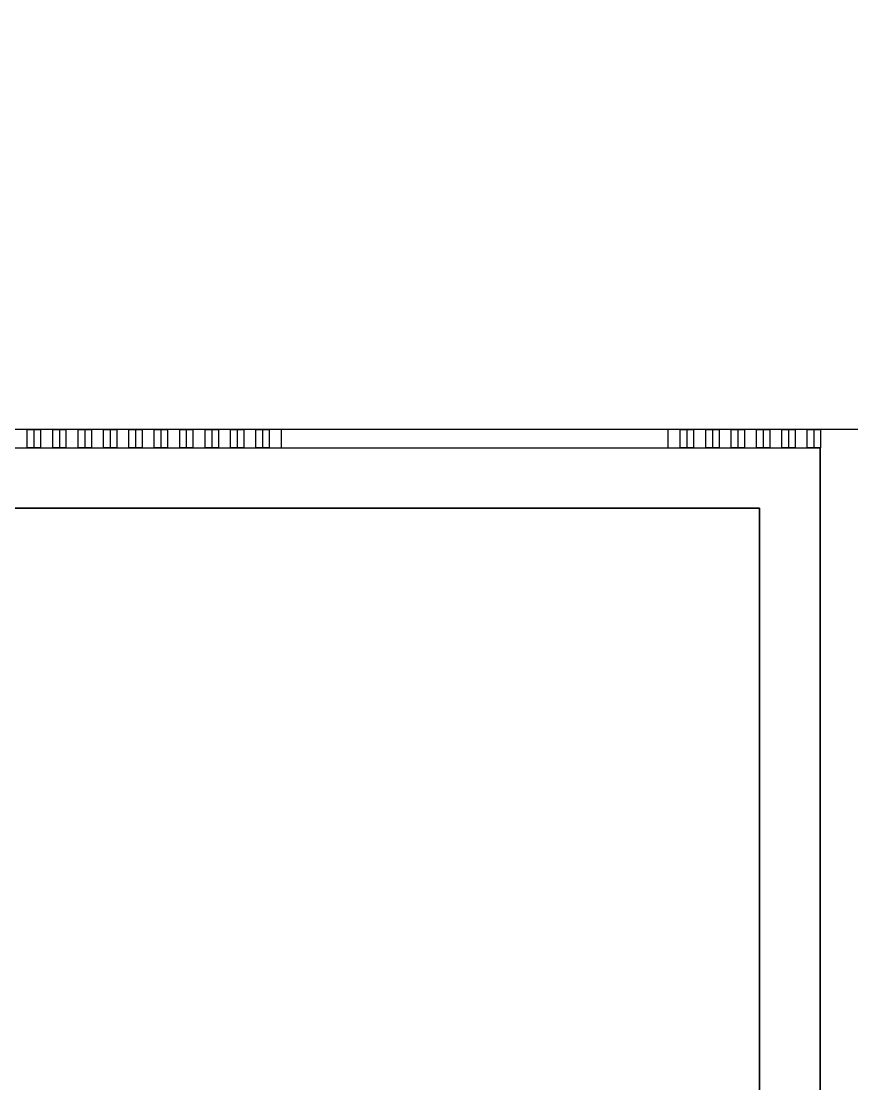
# Model space of a CAD drawing. Extents: x 11477420 to 23072185, y -28506554 to -14238804.
# Drawn here: x 11493017 to 11494391, y -14277651 to -14275895 of the extents above; entities that cross this region are included whole.
import ezdxf

# ---------------------------------------------------------------- set-up
doc = ezdxf.new("R2010")
doc.units = 0
doc.header["$LTSCALE"] = 50
doc.header["$MEASUREMENT"] = 0
doc.layers.get('0').update_dxf_attribs({"linetype": 'CONTINUOUS'})
for name, color, linetype in [('03-WAL NEW', 3, 'CONTINUOUS'), ('1.천장.벽체선(내벽)', 3, 'CONTINUOUS'), ('3.기호.계단선', 30, 'CONTINUOUS'), ('FINISH', 6, 'CONTINUOUS')]:
    doc.layers.add(name, color=color, linetype=linetype)

# ---------------------------------------------------------------- blocks, each defined once
blk = doc.blocks.new('flooor2')
at = {"layer": '03-WAL NEW', "color": 8}
for p, q in [((11527427.1, -14276599.4), (11527427.1, -14276569.4)), ((11527427.1, -14276569.4), (11527449.1, -14276569.4)), ((11527449.1, -14276569.4), (11527449.1, -14276599.4)), ((11527469.1, -14276599.4), (11527469.1, -14276569.4)), ((11527469.1, -14276569.4), (11527491.1, -14276569.4)), ((11527491.1, -14276569.4), (11527491.1, -14276599.4)), ((11527511.1, -14276599.4), (11527511.1, -14276569.4)), ((11527511.1, -14276569.4), (11527533.1, -14276569.4)), ((11527533.1, -14276569.4), (11527533.1, -14276599.4)), ((11527553.1, -14276599.4), (11527553.1, -14276569.4)), ((11527553.1, -14276569.4), (11527575.1, -14276569.4)), ((11527575.1, -14276569.4), (11527575.1, -14276599.4)), ((11527595.1, -14276599.4), (11527595.1, -14276569.4)), ((11527595.1, -14276569.4), (11527617.1, -14276569.4)), ((11527617.1, -14276569.4), (11527617.1, -14276599.4)), ((11527637.1, -14276599.4), (11527637.1, -14276569.4)), ((11527637.1, -14276569.4), (11527659.1, -14276569.4)), ((11527659.1, -14276569.4), (11527659.1, -14276599.4)), ((11527679.1, -14276599.4), (11527679.1, -14276569.4)), ((11527679.1, -14276569.4), (11527701.1, -14276569.4)), ((11527701.1, -14276569.4), (11527701.1, -14276599.4)), ((11527721.1, -14276599.4), (11527721.1, -14276569.4)), ((11527721.1, -14276569.4), (11527743.1, -14276569.4)), ((11527743.1, -14276569.4), (11527743.1, -14276599.4)), ((11527763.1, -14276599.4), (11527763.1, -14276569.4)), ((11527763.1, -14276569.4), (11527785.1, -14276569.4)), ((11527785.1, -14276569.4), (11527785.1, -14276599.4)), ((11527805.1, -14276599.4), (11527805.1, -14276569.4)), ((11527805.1, -14276569.4), (11527827.1, -14276569.4)), ((11527827.1, -14276569.4), (11527827.1, -14276599.4)), ((11528487.1, -14276569.4), (11527847.1, -14276569.4)), ((11527847.1, -14276569.4), (11527847.1, -14276599.4)), ((11528487.1, -14276599.4), (11528487.1, -14276569.4)), ((11528507.1, -14276599.4), (11528507.1, -14276569.4)), ((11528507.1, -14276569.4), (11528529.1, -14276569.4)), ((11528529.1, -14276569.4), (11528529.1, -14276599.4)), ((11528549.1, -14276599.4), (11528549.1, -14276569.4)), ((11528549.1, -14276569.4), (11528571.1, -14276569.4)), ((11528571.1, -14276569.4), (11528571.1, -14276599.4)), ((11528591.1, -14276599.4), (11528591.1, -14276569.4)), ((11528591.1, -14276569.4), (11528613.1, -14276569.4)), ((11528613.1, -14276569.4), (11528613.1, -14276599.4)), ((11528633.1, -14276599.4), (11528633.1, -14276569.4)), ((11528633.1, -14276569.4), (11528655.1, -14276569.4)), ((11528655.1, -14276569.4), (11528655.1, -14276599.4)), ((11528675.1, -14276599.4), (11528675.1, -14276569.4)), ((11528675.1, -14276569.4), (11528697.1, -14276569.4)), ((11528697.1, -14276569.4), (11528697.1, -14276599.4)), ((11528717.1, -14276599.4), (11528717.1, -14276569.4)), ((11528717.1, -14276569.4), (11528739.1, -14276569.4)), ((11528739.1, -14276569.4), (11528739.1, -14276599.4)), ((11527449.1, -14276599.4), (11527427.1, -14276599.4)), ((11527491.1, -14276599.4), (11527469.1, -14276599.4)), ((11527533.1, -14276599.4), (11527511.1, -14276599.4)), ((11527575.1, -14276599.4), (11527553.1, -14276599.4)), ((11527617.1, -14276599.4), (11527595.1, -14276599.4)), ((11527659.1, -14276599.4), (11527637.1, -14276599.4)), ((11527701.1, -14276599.4), (11527679.1, -14276599.4)), ((11527743.1, -14276599.4), (11527721.1, -14276599.4)), ((11527785.1, -14276599.4), (11527763.1, -14276599.4)), ((11527827.1, -14276599.4), (11527805.1, -14276599.4)), ((11527847.1, -14276599.4), (11528487.1, -14276599.4)), ((11528529.1, -14276599.4), (11528507.1, -14276599.4)), ((11528571.1, -14276599.4), (11528549.1, -14276599.4)), ((11528613.1, -14276599.4), (11528591.1, -14276599.4)), ((11528655.1, -14276599.4), (11528633.1, -14276599.4)), ((11528697.1, -14276599.4), (11528675.1, -14276599.4)), ((11528739.1, -14276599.4), (11528717.1, -14276599.4))]:
    blk.add_line(p, q, dxfattribs=at)
at = {"layer": '03-WAL NEW', "color": 8, "ltscale": 10}
for p, q in [((11527438.1, -14276569.4), (11527438.1, -14276599.4)), ((11527480.1, -14276569.4), (11527480.1, -14276599.4)), ((11527522.1, -14276569.4), (11527522.1, -14276599.4)), ((11527564.1, -14276569.4), (11527564.1, -14276599.4)), ((11527606.1, -14276569.4), (11527606.1, -14276599.4)), ((11527648.1, -14276569.4), (11527648.1, -14276599.4)), ((11527690.1, -14276569.4), (11527690.1, -14276599.4)), ((11527732.1, -14276569.4), (11527732.1, -14276599.4)), ((11527774.1, -14276569.4), (11527774.1, -14276599.4)), ((11527816.1, -14276569.4), (11527816.1, -14276599.4)), ((11528518.1, -14276569.4), (11528518.1, -14276599.4)), ((11528560.1, -14276569.4), (11528560.1, -14276599.4)), ((11528602.1, -14276569.4), (11528602.1, -14276599.4)), ((11528644.1, -14276569.4), (11528644.1, -14276599.4)), ((11528686.1, -14276569.4), (11528686.1, -14276599.4)), ((11528728.1, -14276569.4), (11528728.1, -14276599.4))]:
    blk.add_line(p, q, dxfattribs=at)
at = {"layer": '1.천장.벽체선(내벽)', "ltscale": 30}
for p, q in [((11522196.1, -14276599.4), (11528738.1, -14276599.4)), ((11528738.1, -14278949.4), (11528738.1, -14276599.4)), ((11525738.1, -14276699.4), (11528638.1, -14276699.4)), ((11528638.1, -14276699.4), (11528638.1, -14278949.4))]:
    blk.add_line(p, q, dxfattribs=at)
at = {"layer": 'FINISH', "color": 8, "ltscale": 10}
blk.add_line((11528878.7, -14276569.4), (11522058.6, -14276569.4), dxfattribs=at)

msp = doc.modelspace()

# ---------------------------------------------------------------- linework, layer by layer
at = {"layer": '3.기호.계단선', "ltscale": 30}
msp.add_lwpolyline([(11486296.1, -14272844.4), (11486296.1, -14283399.4), (11487796.1, -14283399.4), (11487796.1, -14276599.4), (11494338.1, -14276599.4), (11494338.1, -14283399.4), (11495838.1, -14283399.4), (11495838.1, -14277399.4), (11503474.1, -14277399.4), (11503474.1, -14269794.4), (11497316.1, -14269794.4), (11497316.1, -14274394.4, -0.414214), (11496916.1, -14274794.4), (11493396.1, -14274794.4), (11493396.1, -14272844.4), (11489246.1, -14272844.4), (11489246.1, -14274794.4), (11488196.1, -14274794.4, -0.414214), (11487796.1, -14274394.4), (11487796.1, -14272844.4), (11486296.1, -14272844.4)], format="xyb", dxfattribs=at)
msp.add_lwpolyline([(11494238.1, -14276699.4), (11491338.1, -14276699.4), (11491338.1, -14279949.4), (11494238.1, -14279949.4)], close=True, dxfattribs=at)

# ---------------------------------------------------------------- block references
msp.add_blockref('flooor2', (-34400, 0))

doc.saveas('drawing.dxf')
